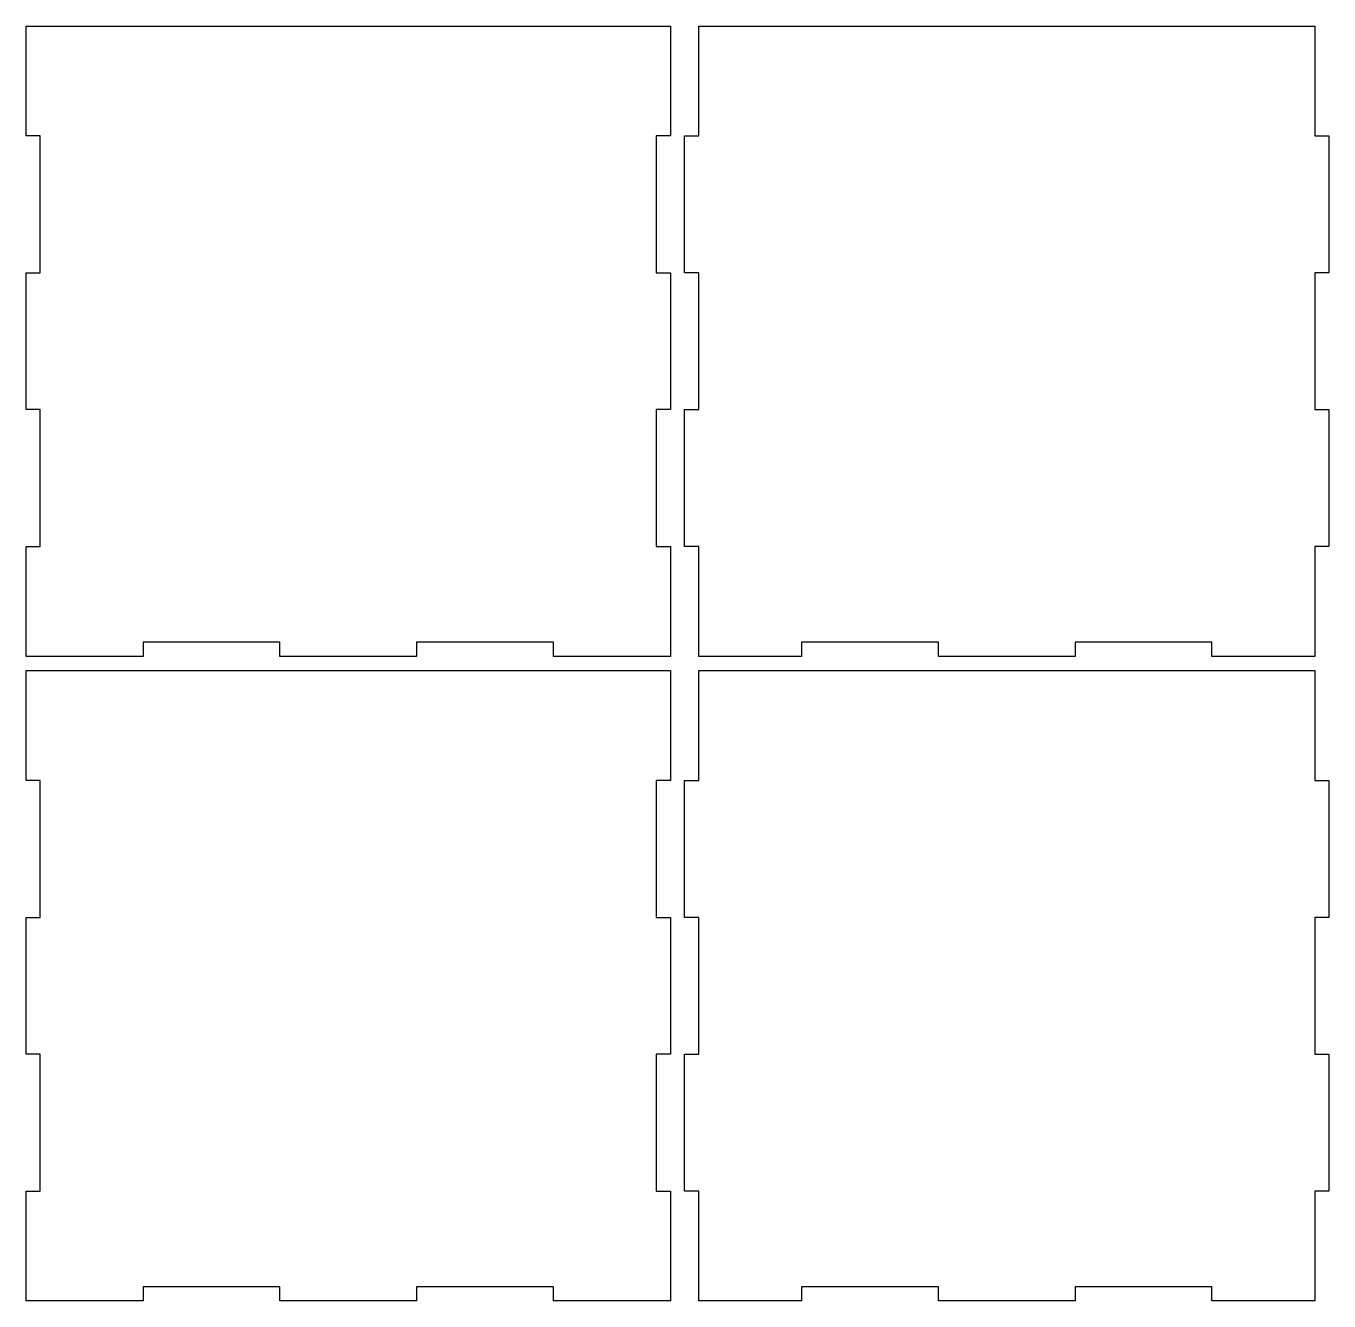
# Model space of a CAD drawing. Header units: millimetres. Extents: x 0 to 539, y 3 to 272.
# Drawn here: x 0 to 275, y 3 to 272 of the extents above; entities that cross this region are included whole.
import ezdxf

# ---------------------------------------------------------------- set-up
doc = ezdxf.new("R2010")
doc.units = ezdxf.units.MM
doc.layers.get('0').update_dxf_attribs({"linetype": 'CONTINUOUS'})

msp = doc.modelspace()

# ---------------------------------------------------------------- linework, layer by layer
for points in [[(24.69, 142), (24.69, 139), (0, 139), (0, 162.19), (3, 162.19), (3, 191.06), (0, 191.06), (0, 219.94), (3, 219.94), (3, 248.81), (0, 248.81), (0, 272), (136, 272), (136, 248.81), (133, 248.81), (133, 219.94), (136, 219.94), (136, 191.06), (133, 191.06), (133, 162.19), (136, 162.19), (136, 139), (111.31, 139), (111.31, 142), (82.44, 142), (82.44, 139), (53.56, 139), (53.56, 142)], [(142, 272), (272, 272), (272, 248.81), (275, 248.81), (275, 219.94), (272, 219.94), (272, 191.06), (275, 191.06), (275, 162.19), (272, 162.19), (272, 139), (250.31, 139), (250.31, 142), (221.44, 142), (221.44, 139), (192.56, 139), (192.56, 142), (163.69, 142), (163.69, 139), (142, 139), (142, 162.19), (139, 162.19), (139, 191.06), (142, 191.06), (142, 219.94), (139, 219.94), (139, 248.81), (142, 248.81)], [(53.56, 3), (53.56, 6), (24.69, 6), (24.69, 3), (0, 3), (0, 26.19), (3, 26.19), (3, 55.06), (0, 55.06), (0, 83.94), (3, 83.94), (3, 112.81), (0, 112.81), (0, 136), (136, 136), (136, 112.81), (133, 112.81), (133, 83.94), (136, 83.94), (136, 55.06), (133, 55.06), (133, 26.19), (136, 26.19), (136, 3), (111.31, 3), (111.31, 6), (82.44, 6), (82.44, 3)], [(250.31, 6), (221.44, 6), (221.44, 3), (192.56, 3), (192.56, 6), (163.69, 6), (163.69, 3), (142, 3), (142, 26.19), (139, 26.19), (139, 55.06), (142, 55.06), (142, 83.94), (139, 83.94), (139, 112.81), (142, 112.81), (142, 136), (272, 136), (272, 112.81), (275, 112.81), (275, 83.94), (272, 83.94), (272, 55.06), (275, 55.06), (275, 26.19), (272, 26.19), (272, 3), (250.31, 3)]]:
    msp.add_lwpolyline(points, close=True)

doc.saveas('drawing.dxf')
